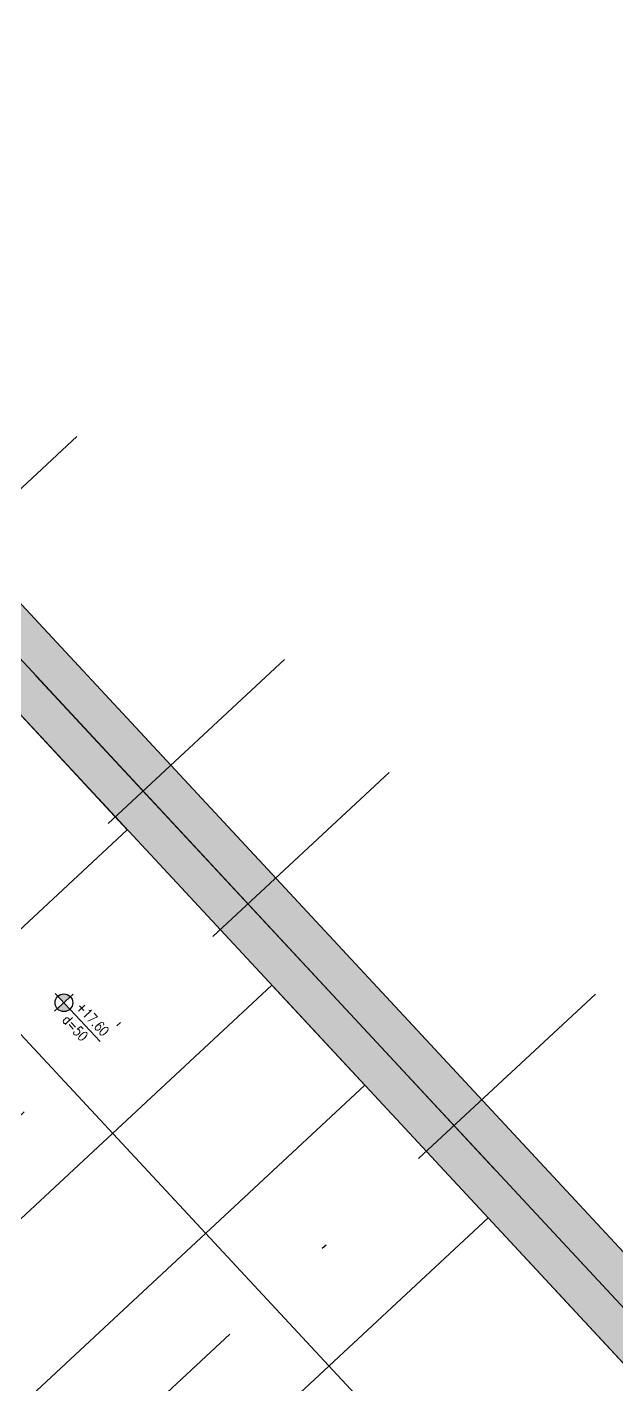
# Model space of a CAD drawing. Header units: millimetres. Extents: x 400382 to 401500, y 4543975 to 4544133.
# Drawn here: x 400495.02 to 400506.69, y 4544010.36 to 4544037.23 of the extents above; entities that cross this region are included whole.
import ezdxf

# ---------------------------------------------------------------- set-up
doc = ezdxf.new("R2010")
doc.units = ezdxf.units.MM
doc.linetypes.add('AKS', pattern=[3, 2.5, -0.25, 0, -0.25])
doc.linetypes.add('CONTINU', pattern=[0])
doc.layers.add('A-DETL', color=90, linetype='Continuous', lineweight=15)
for name, color, linetype in [('aks prota', 2, 'AKS'), ('kiriş prota', 6, 'Continuous'), ('kolon tarama prota', 252, 'Continuous'), ('perde prota', 1, 'Continuous'), ('st-s_level (kot)', 6, 'Continuous'), ('st-s_levelmark (kot işareti)', 4, 'Continuous')]:
    doc.layers.add(name, color=color, linetype=linetype)
doc.styles.add('OLCU', font='romanstw.shx')

# ---------------------------------------------------------------- blocks, each defined once
blk = doc.blocks.new('PLAN_KOT')
at = {"layer": 'st-s_levelmark (kot işareti)'}
h = blk.add_hatch(color=256, dxfattribs=at)
h.paths.add_polyline_path([(0, 17.5, 0.414214), (-17.5, 0), (0, 0)])
h.paths.add_polyline_path([(17.5, 0), (0, 0), (0, -17.5, 0.414214)])
for p, q in [((105, 0), (-25, 0)), ((0, 25), (0, -25))]:
    blk.add_line(p, q, dxfattribs=at)
blk.add_circle((0, 0), 17.5, dxfattribs=at)
at = {"layer": 'st-s_level (kot)', "color": 6, "style": 'OLCU', "width": 0.8}
for tag, p in [('KOT', (22.7, 9.8)), ('DÖŞEME_KALINLIĞI', (22.7, -27.6))]:
    blk.add_attdef(tag, p, '', height=20, dxfattribs=at)

msp = doc.modelspace()

# ---------------------------------------------------------------- hatches: boundary and pattern name
at = {"layer": 'kolon tarama prota'}
h = msp.add_hatch(color=256, dxfattribs=at)
h.dxf.hatch_style = 1
h.paths.add_polyline_path([(400518.655, 4544000.264), (400484.811, 4544036.655), (400485.118, 4544034.122), (400516.74, 4544000.122), (400498.507, 4543983.164), (400490.438, 4543991.84), (400489.12, 4543990.614), (400489.801, 4543989.882), (400490.02, 4543990.086), (400498.225, 4543981.264)])

# ---------------------------------------------------------------- linework, layer by layer
at = {"layer": 'A-DETL', "color": 1, "lineweight": 5}
msp.add_lwpolyline([(400410.498, 4544108.041), (400518.406, 4543992.016)], dxfattribs=at)
at = {"layer": 'aks prota', "ltscale": 10}
for p, q in [((400524.76, 4543992.599), (400411.764, 4544114.095)), ((400512.214, 4544006.089), (400428.167, 4544096.459)), ((400470.47, 4544005.385), (400496.003, 4544029.131)), ((400474.577, 4544000.969), (400500.109, 4544024.715)), ((400476.654, 4543998.736), (400502.186, 4544022.482)), ((400480.723, 4543994.34), (400506.266, 4544018.096))]:
    msp.add_line(p, q, dxfattribs=at)
at = {"layer": 'kiriş prota'}
msp.add_lwpolyline([(400494.48, 4544024.055), (400497, 4544021.346), (400489.861, 4544014.706), (400487.341, 4544017.415)], close=True, dxfattribs=at)
msp.add_lwpolyline([(400494.48, 4544024.055), (400497, 4544021.346), (400489.861, 4544014.706), (400487.341, 4544017.415)], close=True, dxfattribs=at)
for points in [[(400499.86, 4544018.271), (400501.699, 4544016.293), (400489.85, 4544005.273), (400489.85, 4544005.273), (400489.363, 4544005.796), (400488.14, 4544007.111), (400488.896, 4544007.814), (400488.767, 4544007.953), (400499.86, 4544018.271)], [(400504.144, 4544013.665), (400507.685, 4544009.857), (400492.112, 4543995.373), (400491.372, 4543996.168), (400490.407, 4543997.206), (400489.183, 4543998.522), (400490.139, 4543999.411), (400490.005, 4544000.515), (400504.144, 4544013.665)]]:
    msp.add_lwpolyline(points, dxfattribs=at)
at = {"layer": 'perde prota'}
msp.add_lwpolyline([(400490.438, 4543991.84), (400498.507, 4543983.164), (400516.74, 4544000.122), (400485.118, 4544034.122), (400484.811, 4544036.655), (400518.655, 4544000.264), (400498.225, 4543981.264), (400490.02, 4543990.086), (400489.801, 4543989.882), (400489.12, 4543990.614)], dxfattribs=at)

# ---------------------------------------------------------------- block references
at = {"layer": 'st-s_level (kot)', "linetype": 'CONTINU', "ltscale": 0.1, "xscale": 0.01, "yscale": 0.01, "zscale": 0.01, "rotation": 312.9239939574316}
msp.add_blockref('PLAN_KOT', (400495.744, 4544017.925), dxfattribs=at).add_auto_attribs({'KOT': '+17.60', 'DÖŞEME_KALINLIĞI': 'd=50'})

doc.saveas('drawing.dxf')
